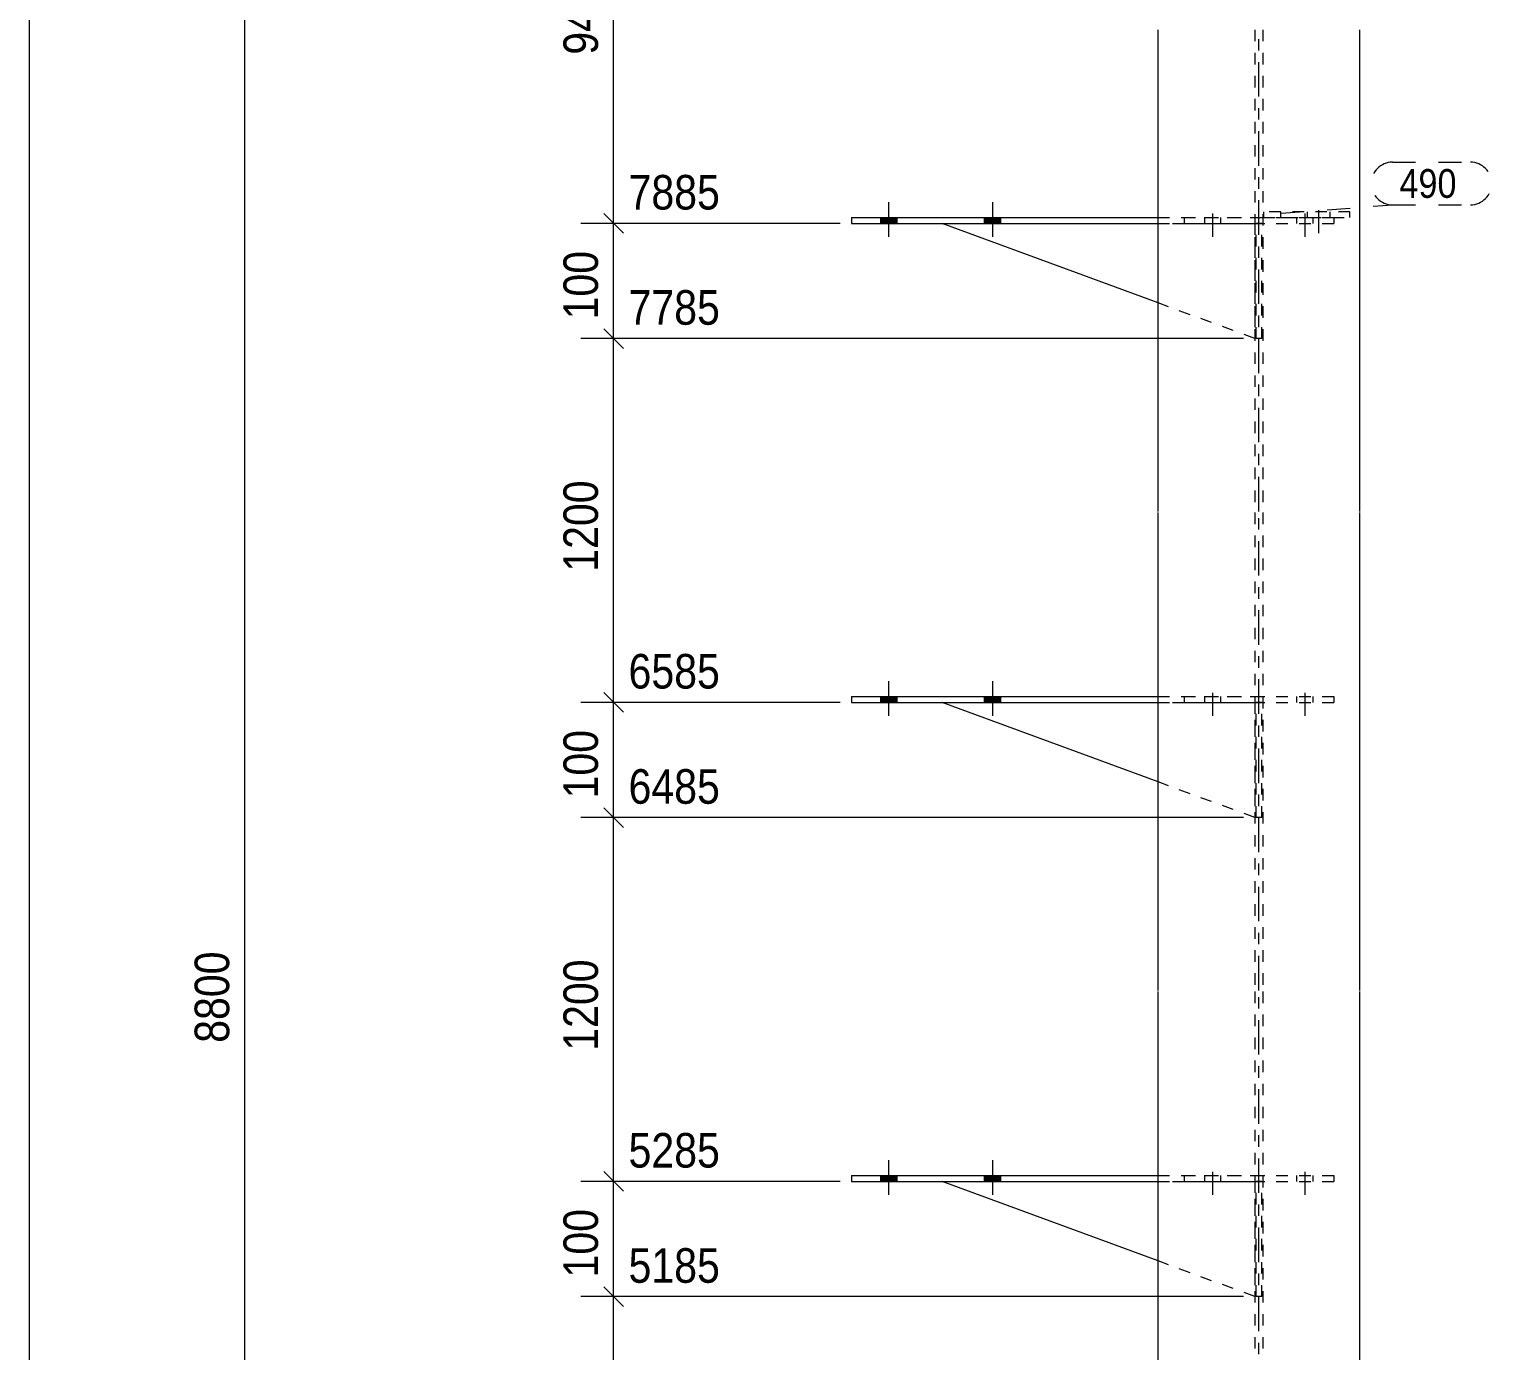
# Model space of a CAD drawing. Header units: millimetres. Extents: x 2 to 579, y 1 to 405.
# Drawn here: x 5 to 131.9, y 195.3 to 310 of the extents above; entities that cross this region are included whole.
import ezdxf

# ---------------------------------------------------------------- set-up
doc = ezdxf.new("R2010")
doc.units = ezdxf.units.MM
for name, pattern in [('XKITLINE00', [0]), ('XKITLINE01', [4, 1, -1, 1, -1]), ('XKITLINE02', [4, 2, -2]), ('XKITLINE03', [6, 3, -1, 1, -1])]:
    doc.linetypes.add(name, pattern=pattern)
for name, color, linetype, lineweight in [('Bolt', 3, 'Continuous', 0), ('Dimensions', 7, 'Continuous', 0), ('DrawingSheet', 5, 'Continuous', 0), ('Part', 2, 'Continuous', 0), ('PartMark', 7, 'Continuous', 0)]:
    doc.layers.add(name, color=color, linetype=linetype, lineweight=lineweight)
doc.styles.add('ARIAL', font='ARIAL.TTF')

# ---------------------------------------------------------------- blocks, each defined once
blk = doc.blocks.new('*A44')
at = {"layer": 'Bolt', "color": 3, "linetype": 'XKITLINE02', "lineweight": 0}
for p, q in [((116.9, 292.32), (116.9, 295.32)), ((115.92, 293.67), (115.92, 294.17)), ((117.88, 293.67), (117.88, 294.17))]:
    blk.add_line(p, q, dxfattribs=at)
blk = doc.blocks.new('*A45')
at = {"layer": 'Bolt', "color": 3, "linetype": 'XKITLINE02', "lineweight": 0}
for p, q in [((107.7, 292.01), (107.7, 295.01)), ((107.7, 292.01), (107.7, 295.01)), ((115.7, 292.01), (115.7, 295.01)), ((115.7, 292.01), (115.7, 295.01)), ((107, 293.17), (107, 293.67)), ((107, 293.17), (107, 293.67)), ((108.4, 293.17), (108.4, 293.67)), ((108.4, 293.17), (108.4, 293.67)), ((115, 293.17), (115, 293.67)), ((115, 293.17), (115, 293.67)), ((116.4, 293.17), (116.4, 293.67)), ((116.4, 293.17), (116.4, 293.67))]:
    blk.add_line(p, q, dxfattribs=at)
blk = doc.blocks.new('*A46')
at = {"layer": 'Bolt', "color": 3, "linetype": 'XKITLINE02', "lineweight": 0}
for p, q in [((107.7, 250.43), (107.7, 253.43)), ((107.7, 250.43), (107.7, 253.43)), ((115.7, 250.43), (115.7, 253.43)), ((115.7, 250.43), (115.7, 253.43)), ((107, 251.59), (107, 252.09)), ((107, 251.59), (107, 252.09)), ((108.4, 251.59), (108.4, 252.09)), ((108.4, 251.59), (108.4, 252.09)), ((115, 251.59), (115, 252.09)), ((115, 251.59), (115, 252.09)), ((116.4, 251.59), (116.4, 252.09)), ((116.4, 251.59), (116.4, 252.09))]:
    blk.add_line(p, q, dxfattribs=at)
blk = doc.blocks.new('*A47')
at = {"layer": 'Bolt', "color": 3, "linetype": 'XKITLINE02', "lineweight": 0}
for p, q in [((107.7, 208.85), (107.7, 211.85)), ((107.7, 208.85), (107.7, 211.85)), ((115.7, 208.85), (115.7, 211.85)), ((115.7, 208.85), (115.7, 211.85)), ((107, 210.01), (107, 210.51)), ((107, 210.01), (107, 210.51)), ((108.4, 210.01), (108.4, 210.51)), ((108.4, 210.01), (108.4, 210.51)), ((115, 210.01), (115, 210.51)), ((115, 210.01), (115, 210.51)), ((116.4, 210.01), (116.4, 210.51)), ((116.4, 210.01), (116.4, 210.51))]:
    blk.add_line(p, q, dxfattribs=at)
blk = doc.blocks.new('*A52')
at = {"layer": 'Bolt'}
for points in [[(78.9, 210.01), (78.9, 210.51), (80.3, 210.51), (80.3, 210.01)], [(78.9, 210.01), (78.9, 210.51), (80.3, 210.51), (80.3, 210.01)], [(87.9, 210.01), (87.9, 210.51), (89.3, 210.51), (89.3, 210.01)], [(87.9, 210.01), (87.9, 210.51), (89.3, 210.51), (89.3, 210.01)]]:
    blk.add_hatch(color=3, dxfattribs=at).paths.add_polyline_path(points, flags=17)
at = {"layer": 'Bolt', "color": 3, "linetype": 'XKITLINE00', "lineweight": 0}
for p, q in [((79.6, 208.85), (79.6, 211.85)), ((79.6, 208.85), (79.6, 211.85)), ((88.6, 208.85), (88.6, 211.85)), ((88.6, 208.85), (88.6, 211.85)), ((78.9, 210.01), (78.9, 210.51)), ((78.9, 210.01), (78.9, 210.51)), ((80.3, 210.01), (80.3, 210.51)), ((80.3, 210.01), (80.3, 210.51)), ((87.9, 210.01), (87.9, 210.51)), ((87.9, 210.01), (87.9, 210.51)), ((89.3, 210.01), (89.3, 210.51)), ((89.3, 210.01), (89.3, 210.51))]:
    blk.add_line(p, q, dxfattribs=at)
blk = doc.blocks.new('*A53')
at = {"layer": 'Bolt'}
for points in [[(78.9, 251.59), (78.9, 252.09), (80.3, 252.09), (80.3, 251.59)], [(78.9, 251.59), (78.9, 252.09), (80.3, 252.09), (80.3, 251.59)], [(87.9, 251.59), (87.9, 252.09), (89.3, 252.09), (89.3, 251.59)], [(87.9, 251.59), (87.9, 252.09), (89.3, 252.09), (89.3, 251.59)]]:
    blk.add_hatch(color=3, dxfattribs=at).paths.add_polyline_path(points, flags=17)
at = {"layer": 'Bolt', "color": 3, "linetype": 'XKITLINE00', "lineweight": 0}
for p, q in [((79.6, 250.43), (79.6, 253.43)), ((79.6, 250.43), (79.6, 253.43)), ((88.6, 250.43), (88.6, 253.43)), ((88.6, 250.43), (88.6, 253.43)), ((78.9, 251.59), (78.9, 252.09)), ((78.9, 251.59), (78.9, 252.09)), ((80.3, 251.59), (80.3, 252.09)), ((80.3, 251.59), (80.3, 252.09)), ((87.9, 251.59), (87.9, 252.09)), ((87.9, 251.59), (87.9, 252.09)), ((89.3, 251.59), (89.3, 252.09)), ((89.3, 251.59), (89.3, 252.09))]:
    blk.add_line(p, q, dxfattribs=at)
blk = doc.blocks.new('*A54')
at = {"layer": 'Bolt'}
for points in [[(78.9, 293.17), (78.9, 293.67), (80.3, 293.67), (80.3, 293.17)], [(78.9, 293.17), (78.9, 293.67), (80.3, 293.67), (80.3, 293.17)], [(87.9, 293.17), (87.9, 293.67), (89.3, 293.67), (89.3, 293.17)], [(87.9, 293.17), (87.9, 293.67), (89.3, 293.67), (89.3, 293.17)]]:
    blk.add_hatch(color=3, dxfattribs=at).paths.add_polyline_path(points, flags=17)
at = {"layer": 'Bolt', "color": 3, "linetype": 'XKITLINE00', "lineweight": 0}
for p, q in [((79.6, 292.01), (79.6, 295.01)), ((79.6, 292.01), (79.6, 295.01)), ((88.6, 292.01), (88.6, 295.01)), ((88.6, 292.01), (88.6, 295.01)), ((78.9, 293.17), (78.9, 293.67)), ((78.9, 293.17), (78.9, 293.67)), ((80.3, 293.17), (80.3, 293.67)), ((80.3, 293.17), (80.3, 293.67)), ((87.9, 293.17), (87.9, 293.67)), ((87.9, 293.17), (87.9, 293.67)), ((89.3, 293.17), (89.3, 293.67)), ((89.3, 293.17), (89.3, 293.67))]:
    blk.add_line(p, q, dxfattribs=at)
blk = doc.blocks.new('*A55')
at = {"layer": 'Part', "color": 2, "linetype": 'XKITLINE00', "lineweight": 0}
for p, q in [((102.95, 268.17), (102.95, 309.97)), ((120.45, 268.17), (120.45, 309.97)), ((102.95, 226.59), (102.95, 268.07)), ((120.45, 226.59), (120.45, 268.07)), ((102.95, 185.01), (102.95, 226.49)), ((120.45, 185.01), (120.45, 226.49))]:
    blk.add_line(p, q, dxfattribs=at)
at = {"layer": 'Part', "color": 7, "linetype": 'XKITLINE01', "lineweight": 0}
for p, q in [((111.35, 309.97), (111.35, 268.17)), ((112.05, 309.97), (112.05, 268.17)), ((111.35, 268.07), (111.35, 226.59)), ((112.05, 268.07), (112.05, 226.59)), ((111.35, 226.49), (111.35, 185.01)), ((112.05, 226.49), (112.05, 185.01))]:
    blk.add_line(p, q, dxfattribs=at)
at = {"layer": 'Part', "color": 7, "linetype": 'XKITLINE03', "lineweight": 0}
for p, q in [((111.7, 268.17), (111.7, 309.97)), ((111.7, 226.59), (111.7, 268.07)), ((111.7, 185.01), (111.7, 226.49))]:
    blk.add_line(p, q, dxfattribs=at)
blk = doc.blocks.new('*A59')
at = {"layer": 'Part', "color": 7, "linetype": 'XKITLINE01', "lineweight": 0}
for p, q in [((119.6, 294.17), (112.1, 294.17)), ((112.1, 294.17), (112.1, 293.67)), ((112.1, 293.67), (119.6, 293.67)), ((113.6, 293.67), (113.6, 294.17)), ((119.6, 293.67), (119.6, 294.17))]:
    blk.add_line(p, q, dxfattribs=at)
blk = doc.blocks.new('*A60')
at = {"layer": 'Part', "color": 7, "linetype": 'XKITLINE01', "lineweight": 0}
for p, q in [((111.95, 293.17), (111.45, 293.17)), ((111.45, 283.17), (111.45, 293.17)), ((111.45, 293.17), (111.95, 293.17)), ((111.95, 283.17), (111.95, 293.17)), ((111.95, 283.17), (111.45, 283.17))]:
    blk.add_line(p, q, dxfattribs=at)
blk = doc.blocks.new('*A61')
at = {"layer": 'Part', "color": 7, "linetype": 'XKITLINE01', "lineweight": 0}
for p, q in [((105.2, 293.67), (105.2, 293.17)), ((105.2, 293.67), (118.2, 293.67)), ((105.2, 293.17), (118.2, 293.17)), ((118.2, 293.67), (118.2, 293.17))]:
    blk.add_line(p, q, dxfattribs=at)
blk = doc.blocks.new('*A62')
at = {"layer": 'Part', "color": 7, "linetype": 'XKITLINE01', "lineweight": 0}
for p, q in [((111.95, 251.59), (111.45, 251.59)), ((111.45, 241.59), (111.45, 251.59)), ((111.45, 251.59), (111.95, 251.59)), ((111.95, 241.59), (111.95, 251.59)), ((111.95, 241.59), (111.45, 241.59))]:
    blk.add_line(p, q, dxfattribs=at)
blk = doc.blocks.new('*A63')
at = {"layer": 'Part', "color": 7, "linetype": 'XKITLINE01', "lineweight": 0}
for p, q in [((105.2, 252.09), (105.2, 251.59)), ((105.2, 252.09), (118.2, 252.09)), ((105.2, 251.59), (118.2, 251.59)), ((118.2, 252.09), (118.2, 251.59))]:
    blk.add_line(p, q, dxfattribs=at)
blk = doc.blocks.new('*A64')
at = {"layer": 'Part', "color": 7, "linetype": 'XKITLINE01', "lineweight": 0}
for p, q in [((105.2, 210.51), (105.2, 210.01)), ((105.2, 210.51), (118.2, 210.51)), ((105.2, 210.01), (118.2, 210.01)), ((118.2, 210.51), (118.2, 210.01))]:
    blk.add_line(p, q, dxfattribs=at)
blk = doc.blocks.new('*A65')
at = {"layer": 'Part', "color": 7, "linetype": 'XKITLINE01', "lineweight": 0}
for p, q in [((111.95, 210.01), (111.45, 210.01)), ((111.45, 200.01), (111.45, 210.01)), ((111.45, 210.01), (111.95, 210.01)), ((111.95, 200.01), (111.95, 210.01)), ((111.95, 200.01), (111.45, 200.01))]:
    blk.add_line(p, q, dxfattribs=at)
blk = doc.blocks.new('*A76')
at = {"layer": 'Part', "color": 2, "linetype": 'XKITLINE00', "lineweight": 0}
for p, q in [((76.35, 210.51), (102.95, 210.51)), ((76.35, 210.51), (76.35, 210.01)), ((76.35, 210.01), (102.95, 210.01))]:
    blk.add_line(p, q, dxfattribs=at)
at = {"layer": 'Part', "color": 7, "linetype": 'XKITLINE01', "lineweight": 0}
for p, q in [((102.95, 210.51), (111.35, 210.51)), ((102.95, 210.01), (111.35, 210.01)), ((111.35, 210.51), (111.35, 210.01))]:
    blk.add_line(p, q, dxfattribs=at)
blk = doc.blocks.new('*A77')
at = {"layer": 'Part', "color": 2, "linetype": 'XKITLINE00', "lineweight": 0}
blk.add_line((102.95, 203.1), (84.2, 210.01), dxfattribs=at)
at = {"layer": 'Part', "color": 7, "linetype": 'XKITLINE01', "lineweight": 0}
for p, q in [((84.2, 210.01), (111.35, 210.01)), ((111.35, 210.01), (111.35, 200.01)), ((111.35, 200.01), (102.95, 203.1))]:
    blk.add_line(p, q, dxfattribs=at)
blk = doc.blocks.new('*A78')
at = {"layer": 'Part', "color": 2, "linetype": 'XKITLINE00', "lineweight": 0}
for p, q in [((76.35, 252.09), (102.95, 252.09)), ((76.35, 252.09), (76.35, 251.59)), ((76.35, 251.59), (102.95, 251.59))]:
    blk.add_line(p, q, dxfattribs=at)
at = {"layer": 'Part', "color": 7, "linetype": 'XKITLINE01', "lineweight": 0}
for p, q in [((102.95, 252.09), (111.35, 252.09)), ((102.95, 251.59), (111.35, 251.59)), ((111.35, 252.09), (111.35, 251.59))]:
    blk.add_line(p, q, dxfattribs=at)
blk = doc.blocks.new('*A79')
at = {"layer": 'Part', "color": 2, "linetype": 'XKITLINE00', "lineweight": 0}
blk.add_line((102.95, 244.68), (84.2, 251.59), dxfattribs=at)
at = {"layer": 'Part', "color": 7, "linetype": 'XKITLINE01', "lineweight": 0}
for p, q in [((84.2, 251.59), (111.35, 251.59)), ((111.35, 251.59), (111.35, 241.59)), ((111.35, 241.59), (102.95, 244.68))]:
    blk.add_line(p, q, dxfattribs=at)
blk = doc.blocks.new('*A80')
at = {"layer": 'Part', "color": 2, "linetype": 'XKITLINE00', "lineweight": 0}
for p, q in [((76.35, 293.67), (102.95, 293.67)), ((76.35, 293.67), (76.35, 293.17)), ((76.35, 293.17), (102.95, 293.17))]:
    blk.add_line(p, q, dxfattribs=at)
at = {"layer": 'Part', "color": 7, "linetype": 'XKITLINE01', "lineweight": 0}
for p, q in [((102.95, 293.67), (111.35, 293.67)), ((102.95, 293.17), (111.35, 293.17)), ((111.35, 293.67), (111.35, 293.17))]:
    blk.add_line(p, q, dxfattribs=at)
blk = doc.blocks.new('*A81')
at = {"layer": 'Part', "color": 2, "linetype": 'XKITLINE00', "lineweight": 0}
blk.add_line((102.95, 286.26), (84.2, 293.17), dxfattribs=at)
at = {"layer": 'Part', "color": 7, "linetype": 'XKITLINE01', "lineweight": 0}
for p, q in [((84.2, 293.17), (111.35, 293.17)), ((111.35, 293.17), (111.35, 283.17)), ((111.35, 283.17), (102.95, 286.26))]:
    blk.add_line(p, q, dxfattribs=at)
blk = doc.blocks.new('*A91')
at = {"layer": 'DrawingSheet', "color": 5, "linetype": 'XKITLINE00', "lineweight": 0}
blk.add_line((5, 405), (5, 5), dxfattribs=at)
blk = doc.blocks.new('*A140')
at = {"layer": 'Dimensions', "color": 7, "linetype": 'XKITLINE00', "lineweight": 0}
for p, q in [((107.2, 326.27), (20.85, 326.27)), ((22.85, 327.12), (24.55, 325.42)), ((23.7, 126.71), (23.7, 326.27)), ((22.85, 127.56), (24.55, 125.86)), ((101.95, 126.71), (20.85, 126.71))]:
    blk.add_line(p, q, dxfattribs=at)
at = {"layer": 'Dimensions', "color": 3}
for p in [(23.7, 326.27), (23.7, 126.71)]:
    blk.add_point(p, dxfattribs=at)
at = {"layer": 'Dimensions', "color": 3, "style": 'ARIAL', "width": 0.85}
blk.add_text('8800', height=3, dxfattribs=at).set_placement((25, 327.47))
blk.add_text('8800', height=3, rotation=90.0002, dxfattribs=at).set_placement((22.35, 222.04))
blk = doc.blocks.new('*A141')
at = {"layer": 'Dimensions', "color": 7, "linetype": 'XKITLINE00', "lineweight": 0}
for p, q in [((75.35, 251.59), (52.85, 251.59)), ((54.85, 252.44), (56.55, 250.74)), ((55.7, 241.59), (55.7, 251.59)), ((54.85, 242.44), (56.55, 240.74)), ((110.35, 241.59), (52.85, 241.59))]:
    blk.add_line(p, q, dxfattribs=at)
at = {"layer": 'Dimensions', "color": 3}
for p in [(55.7, 251.59), (55.7, 241.59)]:
    blk.add_point(p, dxfattribs=at)
at = {"layer": 'Dimensions', "color": 3, "style": 'ARIAL', "width": 0.85}
blk.add_text('6585', height=3, dxfattribs=at).set_placement((57, 252.79))
blk.add_text('100', height=3, rotation=90.0002, dxfattribs=at).set_placement((54.35, 243.25))
blk = doc.blocks.new('*A142')
at = {"layer": 'PartMark', "color": 7, "linetype": 'XKITLINE02', "lineweight": 0}
for p, q in [((123.29, 298.48), (130.05, 298.48)), ((113.63, 294.04), (123.29, 294.78)), ((123.29, 294.78), (130.05, 294.78))]:
    blk.add_line(p, q, dxfattribs=at)
for centre, start, end in [((123.29, 296.63), 90, 270), ((130.05, 296.63), 270, 90)]:
    blk.add_arc(centre, 1.85, start, end, dxfattribs=at)
at = {"layer": 'PartMark', "color": 3, "style": 'ARIAL', "width": 0.85}
blk.add_text('490', height=2.5, dxfattribs=at).set_placement((123.89, 295.38))
blk = doc.blocks.new('*A155')
at = {"layer": 'Dimensions', "color": 7, "linetype": 'XKITLINE00', "lineweight": 0}
for p, q in [((54.85, 200.86), (56.55, 199.16)), ((110.35, 200.01), (52.85, 200.01)), ((55.7, 168.11), (55.7, 200.01)), ((54.85, 168.96), (56.55, 167.26)), ((75.35, 168.11), (52.85, 168.11))]:
    blk.add_line(p, q, dxfattribs=at)
at = {"layer": 'Dimensions', "color": 3}
for p in [(55.7, 200.01), (55.7, 168.11)]:
    blk.add_point(p, dxfattribs=at)
at = {"layer": 'Dimensions', "color": 3, "style": 'ARIAL', "width": 0.85}
blk.add_text('5185', height=3, dxfattribs=at).set_placement((57, 201.21))
blk.add_text('1200', height=3, rotation=90.0002, dxfattribs=at).set_placement((54.35, 179.61))
blk = doc.blocks.new('*A156')
at = {"layer": 'Dimensions', "color": 7, "linetype": 'XKITLINE00', "lineweight": 0}
for p, q in [((54.85, 210.86), (56.55, 209.16)), ((75.35, 210.01), (52.85, 210.01)), ((55.7, 200.01), (55.7, 210.01)), ((54.85, 200.86), (56.55, 199.16)), ((110.35, 200.01), (52.85, 200.01))]:
    blk.add_line(p, q, dxfattribs=at)
at = {"layer": 'Dimensions', "color": 3}
for p in [(55.7, 210.01), (55.7, 200.01)]:
    blk.add_point(p, dxfattribs=at)
at = {"layer": 'Dimensions', "color": 3, "style": 'ARIAL', "width": 0.85}
blk.add_text('5285', height=3, dxfattribs=at).set_placement((57, 211.21))
blk.add_text('100', height=3, rotation=90.0002, dxfattribs=at).set_placement((54.35, 201.67))
blk = doc.blocks.new('*A157')
at = {"layer": 'Dimensions', "color": 7, "linetype": 'XKITLINE00', "lineweight": 0}
for p, q in [((54.85, 242.44), (56.55, 240.74)), ((110.35, 241.59), (52.85, 241.59)), ((55.7, 210.01), (55.7, 241.59)), ((54.85, 210.86), (56.55, 209.16)), ((75.35, 210.01), (52.85, 210.01))]:
    blk.add_line(p, q, dxfattribs=at)
at = {"layer": 'Dimensions', "color": 3}
for p in [(55.7, 241.59), (55.7, 210.01)]:
    blk.add_point(p, dxfattribs=at)
at = {"layer": 'Dimensions', "color": 3, "style": 'ARIAL', "width": 0.85}
blk.add_text('6485', height=3, dxfattribs=at).set_placement((57, 242.79))
blk.add_text('1200', height=3, rotation=90.0002, dxfattribs=at).set_placement((54.35, 221.35))
blk = doc.blocks.new('*A170')
at = {"layer": 'Dimensions', "color": 7, "linetype": 'XKITLINE00', "lineweight": 0}
for p, q in [((110.35, 283.17), (52.85, 283.17)), ((54.85, 284.02), (56.55, 282.32)), ((55.7, 251.59), (55.7, 283.17)), ((75.35, 251.59), (52.85, 251.59)), ((54.85, 252.44), (56.55, 250.74))]:
    blk.add_line(p, q, dxfattribs=at)
at = {"layer": 'Dimensions', "color": 3}
for p in [(55.7, 283.17), (55.7, 251.59)]:
    blk.add_point(p, dxfattribs=at)
at = {"layer": 'Dimensions', "color": 3, "style": 'ARIAL', "width": 0.85}
blk.add_text('7785', height=3, dxfattribs=at).set_placement((57, 284.37))
blk.add_text('1200', height=3, rotation=90.0002, dxfattribs=at).set_placement((54.35, 262.93))
blk = doc.blocks.new('*A171')
at = {"layer": 'Dimensions', "color": 7, "linetype": 'XKITLINE00', "lineweight": 0}
for p, q in [((75.35, 293.17), (52.85, 293.17)), ((54.85, 294.02), (56.55, 292.32)), ((55.7, 283.17), (55.7, 293.17)), ((110.35, 283.17), (52.85, 283.17)), ((54.85, 284.02), (56.55, 282.32))]:
    blk.add_line(p, q, dxfattribs=at)
at = {"layer": 'Dimensions', "color": 3}
for p in [(55.7, 293.17), (55.7, 283.17)]:
    blk.add_point(p, dxfattribs=at)
at = {"layer": 'Dimensions', "color": 3, "style": 'ARIAL', "width": 0.85}
blk.add_text('7885', height=3, dxfattribs=at).set_placement((57, 294.37))
blk.add_text('100', height=3, rotation=90.0002, dxfattribs=at).set_placement((54.35, 284.83))
blk = doc.blocks.new('*A172')
at = {"layer": 'Dimensions', "color": 7, "linetype": 'XKITLINE00', "lineweight": 0}
for p, q in [((54.85, 329.98), (56.55, 328.29)), ((101.95, 329.14), (52.85, 329.14)), ((55.7, 293.17), (55.7, 329.14)), ((75.35, 293.17), (52.85, 293.17)), ((54.85, 294.02), (56.55, 292.32))]:
    blk.add_line(p, q, dxfattribs=at)
at = {"layer": 'Dimensions', "color": 3}
for p in [(55.7, 329.14), (55.7, 293.17)]:
    blk.add_point(p, dxfattribs=at)
at = {"layer": 'Dimensions', "color": 3, "style": 'ARIAL', "width": 0.85}
blk.add_text('8829', height=3, dxfattribs=at).set_placement((57, 330.34))
blk.add_text('944', height=3, rotation=90.0002, dxfattribs=at).set_placement((54.35, 307.81))

msp = doc.modelspace()

# ---------------------------------------------------------------- block references
at = {"lineweight": 0}
for name in ['*A91', '*A172', '*A140', '*A142', '*A171', '*A54', '*A45', '*A44', '*A80', '*A81', '*A61', '*A60', '*A59', '*A170', '*A141', '*A53', '*A46', '*A78', '*A79', '*A63', '*A62', '*A157', '*A156', '*A52', '*A47', '*A76', '*A77', '*A64', '*A65', '*A155']:
    msp.add_blockref(name, (0, 0), dxfattribs=at)
at = {"layer": 'Part', "lineweight": 0}
msp.add_blockref('*A55', (0, 0), dxfattribs=at)

doc.saveas('drawing.dxf')
